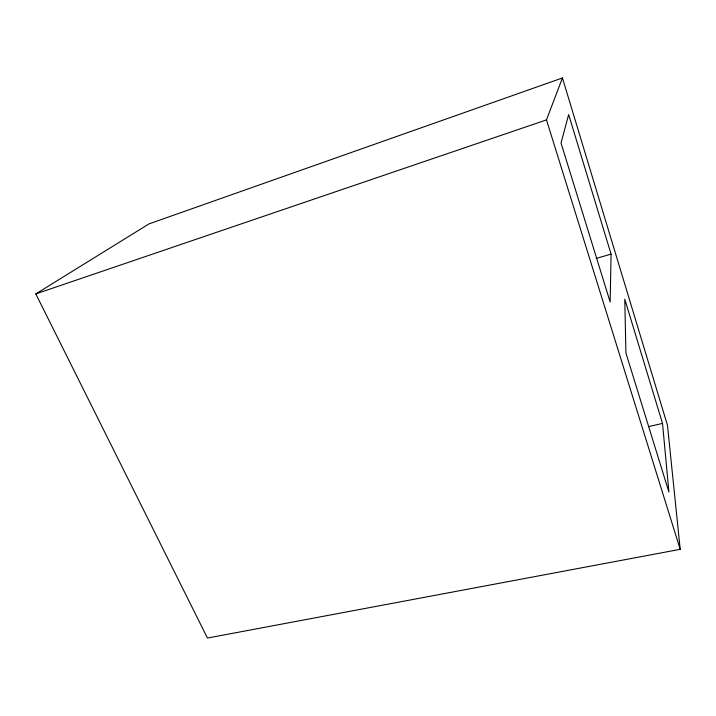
<?xml version="1.0" encoding="UTF-8"?>
<svg xmlns="http://www.w3.org/2000/svg" width="716" height="716" viewBox="0 0 716 716"><rect width="100%" height="100%" fill="white"/><g stroke="black" fill="none" stroke-linecap="round" stroke-linejoin="round"><path stroke-width="1.07" d="M611.07 254.117L610.166 302.036L561.022 143.012L568.656 114.569L611.07 254.117L596.124 258.44M680.2 549.324L546.478 119.894L562.436 77.954L148.955 223.911L35.8 293.909L207.452 638.045L680.2 549.324L667.473 425.295L562.436 77.954M35.8 293.909L546.478 119.894M648.383 426.655L662.524 423.407L624.782 299.216L625.909 352.97L668.905 492.062L662.524 423.407"/></g></svg>
